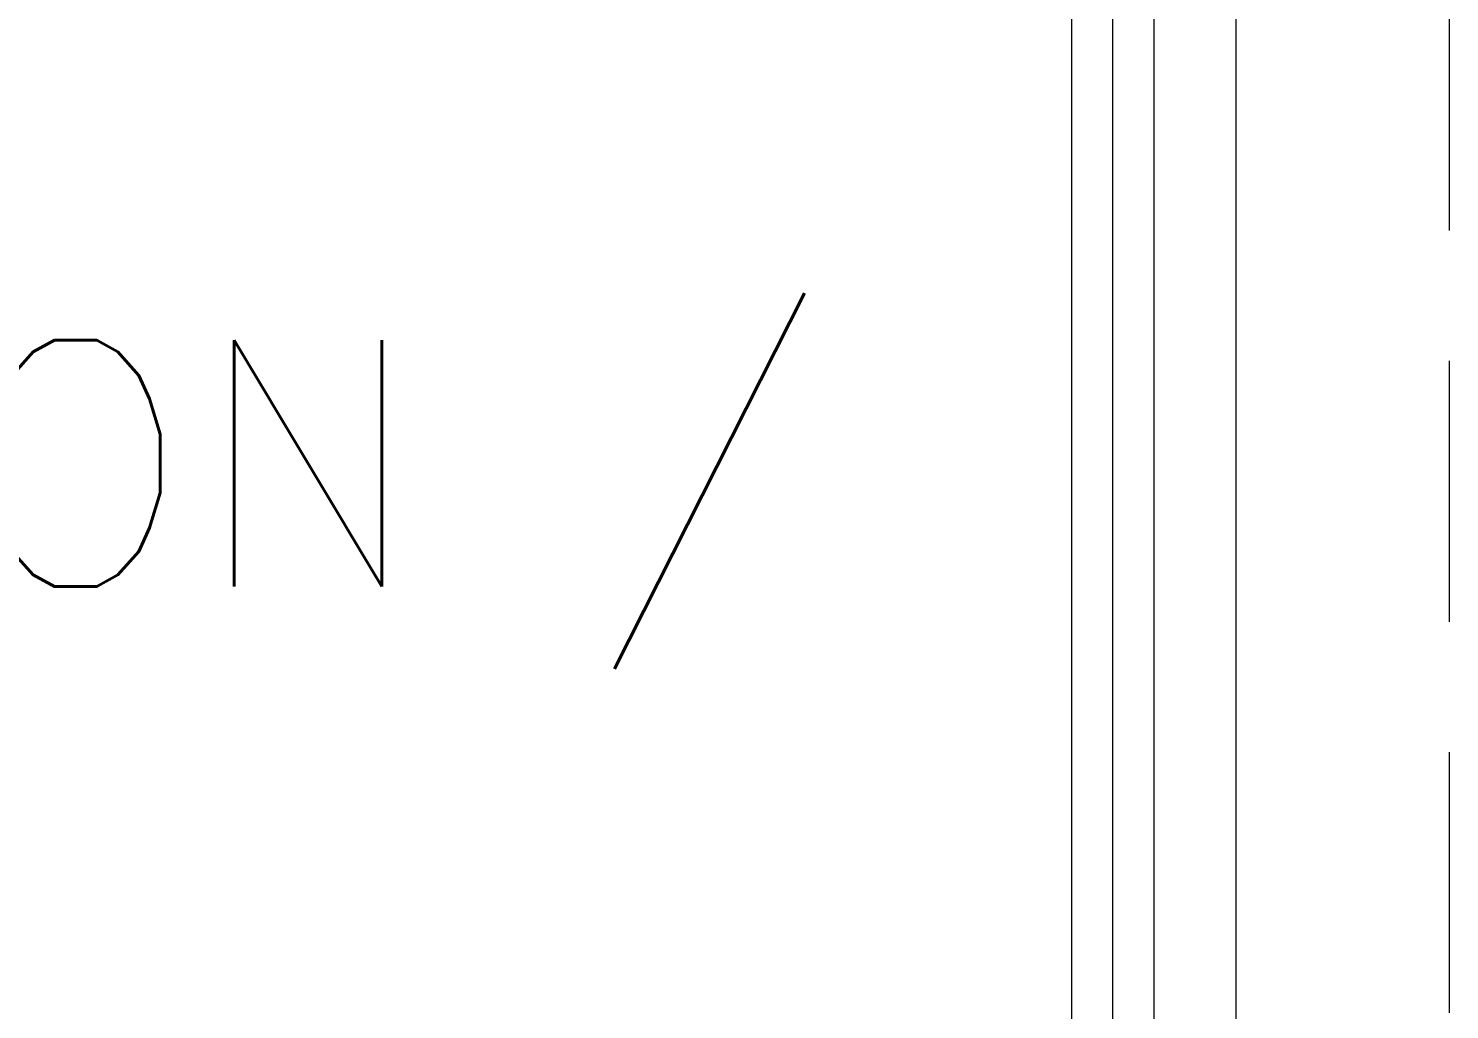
# Model space of a CAD drawing. Header units: inches. Extents: x -246178 to 57169, y -29325 to 19878.
# Drawn here: x 48183 to 49048, y -11119 to -10522 of the extents above; entities that cross this region are included whole.
import ezdxf

# ---------------------------------------------------------------- set-up
doc = ezdxf.new("R2010")
doc.units = ezdxf.units.IN
doc.header["$LTSCALE"] = 25
doc.header["$MEASUREMENT"] = 0
doc.linetypes.add('00-Ground Floor$0$HIDDEN', pattern=[9.525, 6.35, -3.175])
for name, color, linetype, lineweight in [('00-Ground Floor$0$72_EGR_BASE_TEXT', 252, 'Continuous', 5), ('00-Ground Floor$0$Aluminum', 251, 'Continuous', 5), ('00-Ground Floor$0$Proj', 251, 'Continuous', 5)]:
    doc.layers.add(name, color=color, linetype=linetype, lineweight=lineweight)
doc.styles.add('00-Ground Floor$0$SIMPLEX', font='SIMPLEX.shx', dxfattribs={"height": 150})

msp = doc.modelspace()

# ---------------------------------------------------------------- linework, layer by layer
at = {"layer": '00-Ground Floor$0$Aluminum'}
for p, q in [((48817.93, -10097.43, 0), (48817.93, -11597.43, 0)), ((48917.93, -10097.43, 0), (48917.93, -11597.43, 0)), ((48867.93, -10122.43, 0), (48867.93, -11572.43, 0)), ((48842.93, -11522.43, 0), (48842.93, -10172.43, 0))]:
    msp.add_line(p, q, dxfattribs=at)
at = {"layer": '00-Ground Floor$0$Proj', "linetype": '00-Ground Floor$0$HIDDEN'}
msp.add_line((49047.93, -11597.43, 0), (49047.93, -10097.43, 0), dxfattribs=at)

# ---------------------------------------------------------------- texts
at = {"layer": '00-Ground Floor$0$72_EGR_BASE_TEXT', "insert": (47173.61, -10711.72), "char_height": 150, "width": 3493.2205, "attachment_point": 2, "style": '00-Ground Floor$0$SIMPLEX'}
msp.add_mtext('PULMONARY CONSULTATION / EXAMINATION ROOM', dxfattribs=at)

doc.saveas('drawing.dxf')
